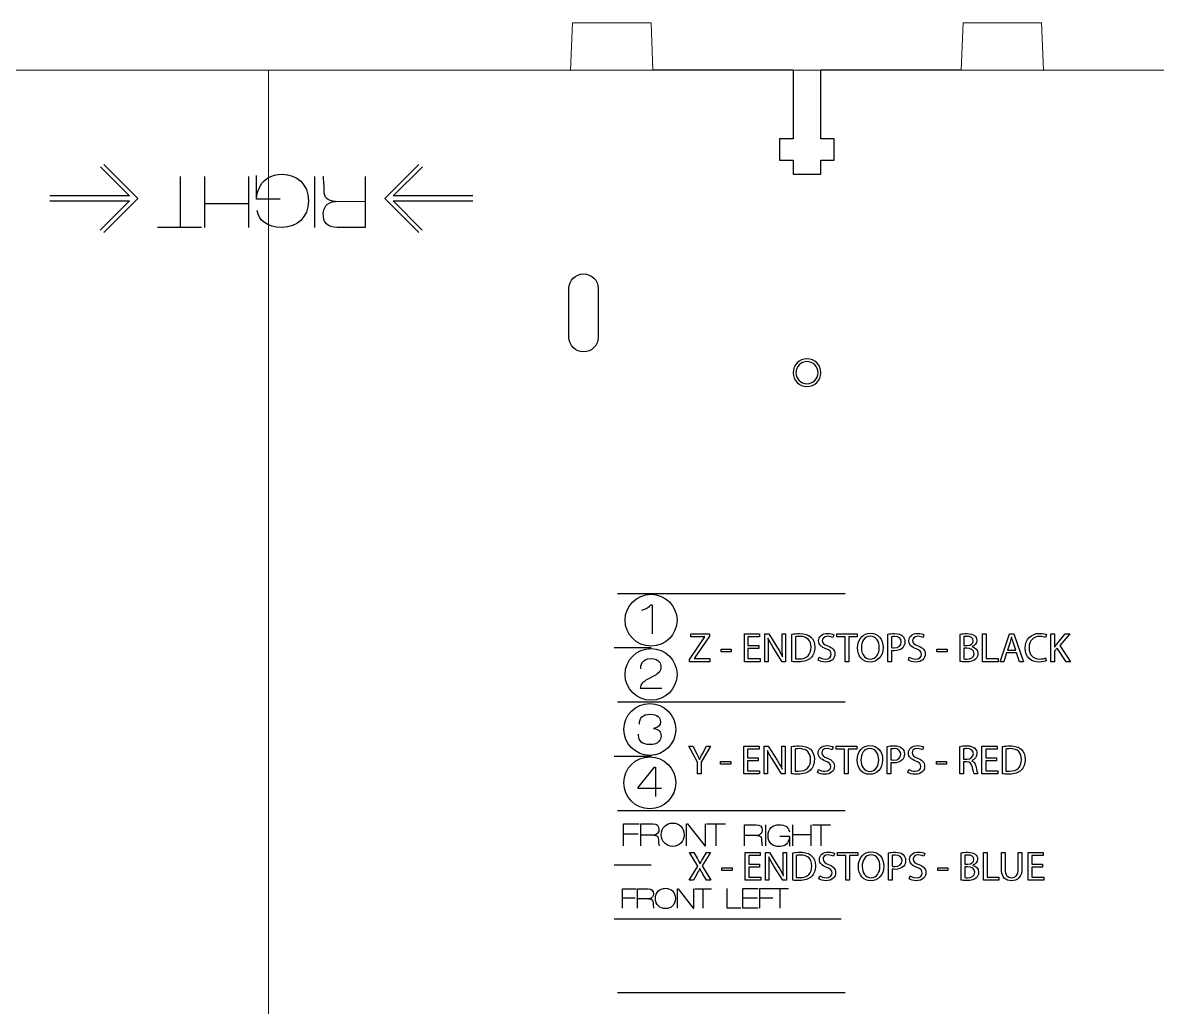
# Model space of a CAD drawing. Header units: millimetres. Extents: x 28 to 1378, y 89 to 912.
# Drawn here: x 422 to 538.2, y 811.1 to 912 of the extents above; entities that cross this region are included whole.
import ezdxf

# ---------------------------------------------------------------- set-up
doc = ezdxf.new("R2010")
doc.units = ezdxf.units.MM
for name, color, linetype, true_color in [('CHANGED_PARTS', 3, 'Continuous', 0x00ff00), ('CUTS', 1, 'Continuous', 0xff0000), ('ORIGIONAL_PARTS_THAT_WERE_', 6, 'Continuous', 0xff00ff), ('TEXT', 5, 'Continuous', 0x0000ff)]:
    doc.layers.add(name, color=color, linetype=linetype, true_color=true_color)
doc.layers.add('New Bottom board', color=1, linetype='Continuous', lineweight=0, true_color=0xff0000)
doc.layers.add('Referance lines', color=2, linetype='Continuous', lineweight=0, true_color=0xffff00)

msp = doc.modelspace()

# ---------------------------------------------------------------- linework, layer by layer
at = {"layer": 'CHANGED_PARTS'}
for p, q in [((500.9, 907.11), (486.53, 907.11)), ((500.9, 907.11), (500.9, 900.09)), ((503.71, 900.09), (503.71, 907.11)), ((518.1, 907.11), (503.71, 907.11)), ((500.9, 900.09), (499.5, 900.09)), ((499.5, 900.09), (499.5, 897.89)), ((505.1, 900.09), (503.71, 900.09)), ((505.1, 897.89), (505.1, 900.09)), ((499.5, 897.89), (500.9, 897.89)), ((500.9, 897.89), (500.9, 896.45)), ((503.71, 896.45), (503.71, 897.89)), ((503.71, 897.89), (505.1, 897.89)), ((500.9, 896.45), (503.71, 896.45))]:
    msp.add_line(p, q, dxfattribs=at)
at = {"layer": 'CHANGED_PARTS', "color": 3, "true_color": 0x00ff00}
for points in [[(502.3, 877.55), (501.52, 877.55), (500.88, 876.91), (500.88, 876.12)], [(503.73, 876.12), (503.73, 876.91), (503.09, 877.55), (502.3, 877.55)], [(500.88, 876.12), (500.88, 875.33), (501.52, 874.7), (502.3, 874.7)], [(502.3, 874.7), (503.09, 874.7), (503.73, 875.33), (503.73, 876.12)]]:
    msp.add_open_spline(points, degree=3, dxfattribs=at)
at = {"layer": 'CUTS', "color": 1, "true_color": 0xff0000}
for points in [[(477.92, 879.75), (477.92, 884.75)], [(480.92, 884.75), (480.92, 879.75), (480.92, 879.75)]]:
    msp.add_lwpolyline(points, dxfattribs=at)
for points in [[(477.92, 884.75), (477.92, 885.58), (478.59, 886.25), (479.42, 886.25)], [(479.42, 886.25), (480.25, 886.25), (480.92, 885.58), (480.92, 884.75)], [(479.42, 878.25), (478.59, 878.25), (477.92, 878.93), (477.92, 879.75)], [(480.92, 879.75), (480.92, 878.93), (480.25, 878.25), (479.42, 878.25)]]:
    msp.add_open_spline(points, degree=3, dxfattribs=at)
at = {"layer": 'New Bottom board', "color": 1, "true_color": 0xff0000}
for p, q in [((478.09, 907.11), (478.29, 911.98)), ((478.29, 911.98), (486.33, 911.98)), ((486.33, 911.98), (486.53, 907.11)), ((518.1, 907.11), (518.3, 911.98)), ((518.3, 911.98), (526.33, 911.98)), ((526.33, 911.98), (526.53, 907.11)), ((419.19, 907.11), (478.09, 907.11)), ((526.53, 907.11), (585.43, 907.11))]:
    msp.add_line(p, q, dxfattribs=at)
at = {"layer": 'ORIGIONAL_PARTS_THAT_WERE_', "color": 6, "true_color": 0xff00ff}
for points in [[(502.3, 877.26), (501.68, 877.26), (501.16, 876.75), (501.16, 876.12)], [(503.44, 876.12), (503.44, 876.75), (502.93, 877.26), (502.3, 877.26)], [(501.16, 876.12), (501.16, 875.49), (501.68, 874.98), (502.3, 874.98)], [(502.3, 874.98), (502.93, 874.98), (503.44, 875.49), (503.44, 876.12)]]:
    msp.add_open_spline(points, degree=3, dxfattribs=at)
at = {"layer": 'Referance lines'}
for p, q in [((32.47, 907.11), (861.81, 907.11)), ((447.14, 907.11), (447.14, 93.75))]:
    msp.add_line(p, q, dxfattribs=at)
at = {"layer": 'TEXT', "color": 5, "true_color": 0x0000ff}
for points in [[(430.29, 897.45), (433.77, 893.98), (430.29, 890.5)], [(462.53, 890.5), (459.05, 893.98), (462.53, 897.45)], [(429.92, 897.22), (432.91, 894.23), (424.73, 894.23)], [(438.1, 896.22), (438.1, 891.05)], [(440.63, 891.01), (440.63, 896.22)], [(445.1, 896.22), (445.1, 891.01)], [(448.35, 893.89), (445.9, 893.89), (445.9, 896.33)], [(451.88, 891.01), (451.88, 896.22)], [(457.05, 896.22), (457.05, 891.01), (454.19, 891.01)], [(468.09, 894.23), (459.91, 894.23), (462.91, 897.23)], [(424.73, 893.73), (432.91, 893.73), (429.91, 890.73)], [(445.1, 893.43), (440.63, 893.43)], [(453.99, 893.67), (454, 893.68)], [(454, 893.68), (457.05, 893.69)], [(462.9, 890.74), (459.91, 893.73), (468.09, 893.73)], [(440.28, 891.01), (435.78, 891.01)], [(482.91, 853.52), (506.2, 853.52)], [(486.32, 852.36), (486.43, 852.36), (486.43, 849.38)], [(490.27, 846.74), (491.84, 849.05), (491.84, 849.07), (490.4, 849.07), (490.4, 849.38), (492.33, 849.38), (492.33, 849.15), (490.75, 846.85), (490.75, 846.83), (492.35, 846.83), (492.35, 846.52), (490.27, 846.52), (490.27, 846.74), (490.27, 846.74)], [(497.37, 847.86), (496.26, 847.86), (496.26, 846.83), (497.5, 846.83), (497.5, 846.52), (495.89, 846.52), (495.89, 849.38), (497.44, 849.38), (497.44, 849.07), (496.26, 849.07), (496.26, 848.17), (497.37, 848.17), (497.37, 847.86), (497.37, 847.86)], [(497.98, 846.52), (497.98, 849.38), (498.38, 849.38), (499.29, 847.93)], [(498.31, 848.92), (498.3, 848.92)], [(499.77, 848.18), (499.77, 849.38), (500.12, 849.38), (500.12, 846.52), (499.75, 846.52), (498.84, 847.97)], [(500.76, 846.53), (500.76, 849.33), (500.76, 849.33)], [(501.13, 849.07), (501.13, 846.81), (501.13, 846.81)], [(505.05, 849.28), (504.95, 848.98)], [(506.21, 849.06), (505.35, 849.06), (505.35, 849.38), (507.46, 849.38), (507.46, 849.06), (506.58, 849.06), (506.58, 846.52), (506.21, 846.52), (506.21, 849.06), (506.21, 849.06)], [(510.95, 847.67), (510.95, 846.52), (510.58, 846.52), (510.58, 849.34), (510.58, 849.34)], [(510.95, 849.08), (510.95, 847.97), (510.95, 847.97)], [(514.29, 849.28), (514.19, 848.98)], [(518.01, 846.53), (518.01, 849.33), (518.01, 849.33)], [(518.38, 849.09), (518.38, 848.17), (518.38, 848.17)], [(520.3, 849.38), (520.67, 849.38), (520.67, 846.83), (521.89, 846.83), (521.89, 846.52), (520.3, 846.52), (520.3, 849.38), (520.3, 849.38)], [(522.76, 847.42), (522.47, 846.52), (522.09, 846.52), (523.06, 849.38), (523.5, 849.38), (524.47, 846.52), (524.08, 846.52), (523.78, 847.42), (522.76, 847.42), (522.76, 847.42)], [(523.12, 848.53), (522.84, 847.71), (523.7, 847.71), (523.7, 847.71)], [(523.27, 849.05), (523.26, 849.05)], [(523.7, 847.71), (523.42, 848.53)], [(526.83, 849.3), (526.73, 849)], [(527.29, 849.38), (527.65, 849.38), (527.65, 848), (527.67, 848)], [(527.89, 848.31), (528.76, 849.38), (529.22, 849.38), (528.19, 848.17), (529.3, 846.52), (528.86, 846.52), (527.93, 847.92), (527.65, 847.61), (527.65, 846.52), (527.29, 846.52), (527.29, 849.38), (527.29, 849.38)], [(482.54, 847.96), (486.33, 847.96)], [(493.5, 847.8), (494.55, 847.8), (494.55, 847.53), (493.5, 847.53), (493.5, 847.8), (493.5, 847.8)], [(498.33, 847.74), (498.33, 846.52), (497.98, 846.52), (497.98, 846.52)], [(515.62, 847.8), (516.66, 847.8), (516.66, 847.53), (515.62, 847.53), (515.62, 847.8), (515.62, 847.8)], [(518.38, 848.17), (518.71, 848.17)], [(518.68, 847.89), (518.38, 847.89), (518.38, 846.8), (518.38, 846.8)], [(519.22, 848.06), (519.22, 848.05)], [(499.8, 847.01), (499.81, 847.01)], [(503.44, 846.66), (503.54, 846.97), (503.54, 846.97)], [(512.69, 846.66), (512.78, 846.97), (512.78, 846.97)], [(526.75, 846.91), (526.82, 846.61), (526.82, 846.61)], [(486.72, 845.1), (486, 844.72)], [(485.22, 843.79), (487.44, 843.79)], [(482.91, 842.4), (506.2, 842.4)], [(486.59, 839.68), (486.59, 839.67)], [(491.1, 835.02), (491.1, 836.23), (490.19, 837.88), (490.61, 837.88), (491.01, 837.09)], [(491.59, 837.09), (492, 837.88), (492.42, 837.88), (491.47, 836.24), (491.47, 835.02), (491.1, 835.02), (491.1, 835.02)], [(497.32, 836.36), (496.21, 836.36), (496.21, 835.33), (497.45, 835.33), (497.45, 835.02), (495.84, 835.02), (495.84, 837.88), (497.39, 837.88), (497.39, 837.57), (496.21, 837.57), (496.21, 836.67), (497.32, 836.67), (497.32, 836.36), (497.32, 836.36)], [(497.93, 835.02), (497.93, 837.88), (498.33, 837.88), (499.24, 836.43)], [(498.26, 837.42), (498.25, 837.42)], [(499.72, 836.68), (499.72, 837.88), (500.07, 837.88), (500.07, 835.02), (499.7, 835.02), (498.79, 836.47)], [(500.71, 835.03), (500.71, 837.83), (500.71, 837.83)], [(501.08, 837.57), (501.08, 835.31), (501.08, 835.31)], [(505, 837.78), (504.9, 837.48)], [(506.16, 837.56), (505.29, 837.56), (505.29, 837.88), (507.41, 837.88), (507.41, 837.56), (506.53, 837.56), (506.53, 835.02), (506.16, 835.02), (506.16, 837.56), (506.16, 837.56)], [(510.89, 836.17), (510.89, 835.02), (510.53, 835.02), (510.53, 837.84), (510.53, 837.84)], [(510.89, 837.58), (510.89, 836.47), (510.89, 836.47)], [(514.24, 837.78), (514.14, 837.48)], [(518.67, 836.26), (518.33, 836.26), (518.33, 835.02), (517.96, 835.02), (517.96, 837.84), (517.96, 837.84)], [(518.33, 837.58), (518.33, 836.54), (518.33, 836.54)], [(521.71, 836.36), (520.61, 836.36), (520.61, 835.33), (521.84, 835.33), (521.84, 835.02), (520.23, 835.02), (520.23, 837.88), (521.78, 837.88), (521.78, 837.57), (520.61, 837.57), (520.61, 836.67), (521.71, 836.67), (521.71, 836.36), (521.71, 836.36)], [(522.32, 835.03), (522.32, 837.83), (522.32, 837.83)], [(522.69, 837.57), (522.69, 835.31), (522.69, 835.31)], [(482.54, 836.84), (486.33, 836.84)], [(486.78, 833.51), (485.02, 833.51), (485.02, 833.62), (486.67, 835.7), (486.78, 835.7), (486.78, 833.51)], [(491.3, 836.5), (491.31, 836.5)], [(493.45, 836.3), (494.5, 836.3), (494.5, 836.03), (493.45, 836.03), (493.45, 836.3), (493.45, 836.3)], [(498.27, 836.24), (498.27, 835.02), (497.93, 835.02), (497.93, 835.02)], [(515.57, 836.3), (516.61, 836.3), (516.61, 836.03), (515.57, 836.03), (515.57, 836.3), (515.57, 836.3)], [(518.33, 836.54), (518.7, 836.54)], [(519.18, 836.4), (519.18, 836.38)], [(499.75, 835.51), (499.76, 835.51)], [(503.39, 835.16), (503.49, 835.47), (503.49, 835.47)], [(512.63, 835.16), (512.73, 835.47), (512.73, 835.47)], [(519.82, 835.02), (519.44, 835.02)], [(487.39, 833.51), (486.78, 833.51), (486.78, 832.72)], [(482.91, 831.28), (506.2, 831.28)], [(483.51, 827.65), (483.51, 829.92), (485.1, 829.92)], [(485.27, 827.65), (485.27, 829.92), (486.52, 829.92)], [(489.97, 827.65), (489.97, 829.92), (490.05, 829.92), (491.84, 827.65), (491.91, 827.65), (491.91, 829.92)], [(492, 829.92), (493.96, 829.92)], [(492.99, 827.65), (492.99, 829.92)], [(483.51, 828.87), (485.01, 828.87)], [(486.6, 828.76), (486.6, 828.76), (485.27, 828.75)], [(495.92, 827.66), (495.92, 829.82), (497.11, 829.82)], [(498.06, 829.82), (498.06, 827.66)], [(500.86, 827.66), (500.86, 829.82)], [(500.86, 828.82), (502.71, 828.82)], [(502.71, 829.82), (502.71, 827.66)], [(502.86, 829.82), (504.72, 829.82)], [(503.76, 827.66), (503.76, 829.8)], [(497.19, 828.72), (497.18, 828.71), (495.92, 828.71)], [(499.52, 828.63), (500.53, 828.63), (500.53, 827.62)], [(491.01, 824.75), (490.67, 824.12), (490.24, 824.12), (491.12, 825.57), (490.28, 826.98), (490.71, 826.98), (491.08, 826.31)], [(491.62, 826.31), (492, 826.98), (492.43, 826.98), (491.56, 825.59), (492.45, 824.12), (492.02, 824.12), (492.02, 824.12)], [(497.44, 825.46), (496.34, 825.46), (496.34, 824.43), (497.58, 824.43), (497.58, 824.12), (495.97, 824.12), (495.97, 826.98), (497.51, 826.98), (497.51, 826.67), (496.34, 826.67), (496.34, 825.77), (497.44, 825.77), (497.44, 825.46), (497.44, 825.46)], [(498.06, 824.12), (498.06, 826.98), (498.46, 826.98), (499.37, 825.53)], [(498.39, 826.52), (498.38, 826.52)], [(499.85, 825.78), (499.85, 826.98), (500.2, 826.98), (500.2, 824.12), (499.82, 824.12), (498.92, 825.57)], [(500.84, 824.13), (500.84, 826.93), (500.84, 826.93)], [(501.21, 826.67), (501.21, 824.41), (501.21, 824.41)], [(505.12, 826.88), (505.02, 826.58)], [(506.29, 826.66), (505.42, 826.66), (505.42, 826.98), (507.53, 826.98), (507.53, 826.66), (506.66, 826.66), (506.66, 824.12), (506.29, 824.12), (506.29, 826.66), (506.29, 826.66)], [(511.02, 825.27), (511.02, 824.12), (510.65, 824.12), (510.65, 826.94), (510.65, 826.94)], [(511.02, 826.68), (511.02, 825.57), (511.02, 825.57)], [(514.37, 826.88), (514.27, 826.58)], [(518.09, 824.13), (518.09, 826.93), (518.09, 826.93)], [(518.46, 826.69), (518.46, 825.77), (518.46, 825.77)], [(520.38, 826.98), (520.75, 826.98), (520.75, 824.43), (521.97, 824.43), (521.97, 824.12), (520.38, 824.12), (520.38, 826.98), (520.38, 826.98)], [(522.22, 825.3), (522.22, 826.98), (522.6, 826.98), (522.6, 826.98)], [(522.6, 826.98), (522.6, 825.28)], [(523.95, 825.28), (523.95, 826.98), (524.33, 826.98), (524.33, 825.31)], [(526.44, 825.46), (525.33, 825.46), (525.33, 824.43), (526.57, 824.43), (526.57, 824.12), (524.96, 824.12), (524.96, 826.98), (526.51, 826.98), (526.51, 826.67), (525.33, 826.67), (525.33, 825.77), (526.44, 825.77), (526.44, 825.46), (526.44, 825.46)], [(482.54, 825.72), (486.33, 825.72)], [(491.33, 825.32), (491.32, 825.32)], [(491.34, 825.83), (491.36, 825.83)], [(493.58, 825.4), (494.63, 825.4), (494.63, 825.13), (493.58, 825.13), (493.58, 825.4), (493.58, 825.4)], [(498.4, 825.34), (498.4, 824.12), (498.06, 824.12), (498.06, 824.12)], [(515.7, 825.4), (516.74, 825.4), (516.74, 825.13), (515.7, 825.13), (515.7, 825.4), (515.7, 825.4)], [(518.46, 825.77), (518.79, 825.77)], [(518.76, 825.49), (518.46, 825.49), (518.46, 824.4), (518.46, 824.4)], [(519.3, 825.66), (519.3, 825.65)], [(492.02, 824.12), (491.65, 824.75)], [(499.88, 824.61), (499.89, 824.61)], [(503.52, 824.26), (503.61, 824.57), (503.61, 824.57)], [(512.76, 824.26), (512.86, 824.57), (512.86, 824.57)], [(483.42, 821.28), (483.42, 823.25), (484.8, 823.25)], [(484.95, 821.28), (484.95, 823.25), (486.04, 823.25)], [(489.04, 821.28), (489.04, 823.25), (489.11, 823.25), (490.66, 821.28), (490.73, 821.28), (490.73, 823.25)], [(490.81, 823.25), (492.51, 823.25)], [(491.66, 821.28), (491.66, 823.25)], [(495.54, 821.26), (494.13, 821.26), (494.13, 823.27)], [(497.31, 821.26), (495.73, 821.26), (495.73, 823.27), (497.3, 823.27)], [(497.49, 821.26), (497.49, 823.27), (498.9, 823.27)], [(498.68, 823.27), (500.41, 823.27)], [(499.55, 821.26), (499.55, 823.27)], [(483.42, 822.33), (484.72, 822.33)], [(486.11, 822.24), (484.95, 822.23)], [(486.11, 822.24), (486.11, 822.24)], [(495.73, 822.34), (497.23, 822.34)], [(497.49, 822.34), (498.82, 822.34)], [(482.54, 820.16), (505.82, 820.16)], [(482.91, 812.62), (506.2, 812.62)]]:
    msp.add_lwpolyline(points, dxfattribs=at)
for points in [[(446.08, 894.76), (446.44, 895.96), (447.45, 896.45), (448.54, 896.45)], [(448.54, 896.45), (450.03, 896.45), (451.24, 895.45), (451.24, 893.73)], [(452.84, 894.78), (452.84, 894.97), (452.83, 896.01), (452.73, 896.22)], [(445.9, 893.89), (445.98, 894.49), (446.08, 894.76), (446.08, 894.76)], [(454, 893.68), (453.19, 893.69), (452.84, 894.06), (452.84, 894.78)], [(448.54, 891.01), (446.91, 891.01), (446.16, 891.73), (445.98, 892.74)], [(451.24, 893.73), (451.24, 892.01), (450.03, 891.01), (448.54, 891.01)], [(452.75, 892.43), (452.75, 892.92), (453.08, 893.62), (453.99, 893.67)], [(454.19, 891.01), (453.14, 891.01), (452.75, 891.5), (452.75, 892.43)], [(483.67, 850.77), (483.67, 852.24), (484.86, 853.42), (486.33, 853.42)], [(486.33, 853.42), (487.8, 853.42), (488.99, 852.24), (488.99, 850.77)], [(485.38, 851.79), (485.84, 851.91), (486.14, 852.15), (486.32, 852.36)], [(486.33, 848.11), (484.86, 848.11), (483.67, 849.3), (483.67, 850.77)], [(488.99, 850.77), (488.99, 849.3), (487.8, 848.11), (486.33, 848.11)], [(498.3, 848.92), (498.32, 848.56), (498.33, 848.22), (498.33, 847.74)], [(498.84, 847.97), (498.64, 848.29), (498.45, 848.61), (498.31, 848.92)], [(500.76, 849.33), (500.99, 849.37), (501.26, 849.4), (501.55, 849.4)], [(501.56, 849.11), (501.37, 849.11), (501.23, 849.09), (501.13, 849.07)], [(501.55, 849.4), (502.08, 849.4), (502.45, 849.27), (502.7, 849.04)], [(502.72, 848.01), (502.72, 848.68), (502.34, 849.11), (501.56, 849.11)], [(502.7, 849.04), (502.96, 848.81), (503.11, 848.48), (503.11, 848.02)], [(503.5, 848.65), (503.5, 849.09), (503.87, 849.42), (504.42, 849.42)], [(504.25, 847.84), (503.79, 848.01), (503.5, 848.25), (503.5, 848.65)], [(504.41, 849.12), (504.02, 849.12), (503.87, 848.88), (503.87, 848.69)], [(503.87, 848.69), (503.87, 848.42), (504.04, 848.29), (504.44, 848.14)], [(504.95, 848.98), (504.86, 849.04), (504.67, 849.12), (504.41, 849.12)], [(504.42, 849.42), (504.71, 849.42), (504.93, 849.35), (505.05, 849.28)], [(507.49, 847.93), (507.49, 848.83), (508.05, 849.43), (508.81, 849.43)], [(508.8, 849.13), (508.18, 849.13), (507.88, 848.56), (507.88, 847.94)], [(509.71, 847.96), (509.71, 848.53), (509.41, 849.13), (508.8, 849.13)], [(508.81, 849.43), (509.59, 849.43), (510.1, 848.83), (510.1, 847.98)], [(510.58, 849.34), (510.76, 849.37), (510.99, 849.4), (511.28, 849.4)], [(511.29, 849.11), (511.13, 849.11), (511.01, 849.09), (510.95, 849.08)], [(511.25, 847.94), (511.69, 847.94), (511.97, 848.16), (511.97, 848.54)], [(511.28, 849.4), (511.65, 849.4), (511.91, 849.31), (512.08, 849.16)], [(511.97, 848.54), (511.97, 848.92), (511.69, 849.11), (511.29, 849.11)], [(512.08, 849.16), (512.24, 849.03), (512.33, 848.82), (512.33, 848.56)], [(512.33, 848.56), (512.33, 848.31), (512.26, 848.1), (512.11, 847.95)], [(512.74, 848.65), (512.74, 849.09), (513.11, 849.42), (513.67, 849.42)], [(513.5, 847.84), (513.03, 848.01), (512.74, 848.25), (512.74, 848.65)], [(513.65, 849.12), (513.27, 849.12), (513.12, 848.88), (513.12, 848.69)], [(513.12, 848.69), (513.12, 848.42), (513.29, 848.29), (513.68, 848.14)], [(514.19, 848.98), (514.1, 849.04), (513.91, 849.12), (513.65, 849.12)], [(513.67, 849.42), (513.95, 849.42), (514.17, 849.35), (514.29, 849.28)], [(518.01, 849.33), (518.17, 849.37), (518.43, 849.4), (518.68, 849.4)], [(518.7, 849.11), (518.54, 849.11), (518.44, 849.1), (518.38, 849.09)], [(518.68, 849.4), (519.05, 849.4), (519.29, 849.33), (519.46, 849.19)], [(519.33, 848.65), (519.33, 848.98), (519.08, 849.11), (518.7, 849.11)], [(518.71, 848.17), (519.1, 848.17), (519.33, 848.37), (519.33, 848.65)], [(519.7, 848.69), (519.7, 848.41), (519.52, 848.17), (519.22, 848.06)], [(519.46, 849.19), (519.61, 849.08), (519.7, 848.91), (519.7, 848.69)], [(523.26, 849.05), (523.22, 848.89), (523.18, 848.71), (523.12, 848.53)], [(523.42, 848.53), (523.36, 848.72), (523.31, 848.89), (523.27, 849.05)], [(524.66, 847.92), (524.66, 848.82), (525.27, 849.42), (526.15, 849.42)], [(526.16, 849.11), (525.5, 849.11), (525.05, 848.69), (525.05, 847.94)], [(526.15, 849.42), (526.5, 849.42), (526.73, 849.35), (526.83, 849.3)], [(526.73, 849), (526.6, 849.06), (526.4, 849.11), (526.16, 849.11)], [(483.67, 845.21), (483.67, 846.68), (484.86, 847.87), (486.33, 847.87)], [(486.33, 847.87), (487.8, 847.87), (488.99, 846.68), (488.99, 845.21)], [(499.29, 847.93), (499.5, 847.6), (499.67, 847.3), (499.8, 847.01)], [(499.81, 847.01), (499.78, 847.39), (499.77, 847.74), (499.77, 848.18)], [(501.5, 846.8), (502.3, 846.8), (502.72, 847.24), (502.72, 848.01)], [(503.11, 848.02), (503.11, 847.55), (502.96, 847.17), (502.7, 846.91)], [(504.79, 847.27), (504.79, 847.54), (504.64, 847.69), (504.25, 847.84)], [(504.44, 848.14), (504.92, 847.95), (505.16, 847.72), (505.16, 847.3)], [(508.77, 846.48), (508.02, 846.48), (507.49, 847.07), (507.49, 847.93)], [(507.88, 847.94), (507.88, 847.32), (508.21, 846.78), (508.79, 846.78)], [(510.1, 847.98), (510.1, 847), (509.5, 846.48), (508.77, 846.48)], [(508.79, 846.78), (509.38, 846.78), (509.71, 847.32), (509.71, 847.96)], [(510.95, 847.97), (511.03, 847.95), (511.13, 847.94), (511.25, 847.94)], [(511.24, 847.64), (511.13, 847.64), (511.03, 847.65), (510.95, 847.67)], [(512.11, 847.95), (511.91, 847.75), (511.6, 847.64), (511.24, 847.64)], [(514.04, 847.27), (514.04, 847.54), (513.88, 847.69), (513.5, 847.84)], [(513.68, 848.14), (514.17, 847.95), (514.41, 847.72), (514.41, 847.3)], [(519.42, 847.34), (519.42, 847.73), (519.09, 847.89), (518.68, 847.89)], [(518.69, 846.79), (519.07, 846.79), (519.42, 846.93), (519.42, 847.34)], [(519.22, 848.05), (519.49, 847.98), (519.81, 847.76), (519.81, 847.34)], [(519.81, 847.34), (519.81, 847.09), (519.71, 846.9), (519.56, 846.77)], [(526.07, 846.48), (525.26, 846.48), (524.66, 846.99), (524.66, 847.92)], [(525.05, 847.94), (525.05, 847.24), (525.45, 846.79), (526.14, 846.79)], [(527.67, 848), (527.74, 848.11), (527.82, 848.21), (527.89, 848.31)], [(485.28, 845.78), (485.28, 846.1), (485.29, 846.83), (486.34, 846.83)], [(486.34, 846.83), (487.18, 846.83), (487.35, 846.28), (487.35, 846)], [(501.43, 846.5), (501.17, 846.5), (500.95, 846.51), (500.76, 846.53)], [(501.13, 846.81), (501.23, 846.8), (501.36, 846.8), (501.5, 846.8)], [(502.7, 846.91), (502.43, 846.64), (501.99, 846.5), (501.43, 846.5)], [(504.17, 846.48), (503.89, 846.48), (503.59, 846.56), (503.44, 846.66)], [(503.54, 846.97), (503.7, 846.87), (503.94, 846.79), (504.19, 846.79)], [(505.16, 847.3), (505.16, 846.86), (504.84, 846.48), (504.17, 846.48)], [(504.19, 846.79), (504.57, 846.79), (504.79, 846.99), (504.79, 847.27)], [(513.41, 846.48), (513.14, 846.48), (512.84, 846.56), (512.69, 846.66)], [(512.78, 846.97), (512.95, 846.87), (513.18, 846.79), (513.44, 846.79)], [(514.41, 847.3), (514.41, 846.86), (514.09, 846.48), (513.41, 846.48)], [(513.44, 846.79), (513.82, 846.79), (514.04, 846.99), (514.04, 847.27)], [(518.58, 846.5), (518.33, 846.5), (518.13, 846.52), (518.01, 846.53)], [(518.38, 846.8), (518.46, 846.79), (518.56, 846.79), (518.69, 846.79)], [(519.56, 846.77), (519.37, 846.58), (519.05, 846.5), (518.58, 846.5)], [(526.82, 846.61), (526.69, 846.55), (526.41, 846.48), (526.07, 846.48)], [(526.14, 846.79), (526.37, 846.79), (526.6, 846.84), (526.75, 846.91)], [(486.33, 842.56), (484.86, 842.56), (483.67, 843.74), (483.67, 845.21)], [(488.99, 845.21), (488.99, 843.74), (487.8, 842.56), (486.33, 842.56)], [(487.35, 846), (487.35, 845.56), (487.09, 845.31), (486.72, 845.1)], [(486, 844.72), (485.45, 844.41), (485.23, 844.23), (485.22, 843.79)], [(483.55, 839.58), (483.55, 841.04), (484.74, 842.23), (486.21, 842.23)], [(486.21, 842.23), (487.67, 842.23), (488.86, 841.04), (488.86, 839.58)], [(485.14, 840.13), (485.17, 840.75), (485.43, 841.13), (486.27, 841.13)], [(486.27, 841.13), (486.98, 841.13), (487.29, 840.81), (487.29, 840.35)], [(487.29, 840.35), (487.29, 840.06), (487.12, 839.74), (486.59, 839.68)], [(486.21, 836.92), (484.74, 836.92), (483.55, 838.11), (483.55, 839.58)], [(488.86, 839.58), (488.86, 838.11), (487.67, 836.92), (486.21, 836.92)], [(486.59, 839.67), (487.16, 839.61), (487.36, 839.28), (487.36, 838.88)], [(485.05, 839), (485.05, 839.03), (485.06, 839.06), (485.06, 839.09)], [(486.2, 838.02), (485.42, 838.02), (485.05, 838.41), (485.05, 839)], [(487.36, 838.88), (487.36, 838.55), (487.14, 838.02), (486.2, 838.02)], [(491.01, 837.09), (491.12, 836.87), (491.21, 836.7), (491.3, 836.5)], [(491.31, 836.5), (491.38, 836.69), (491.48, 836.87), (491.59, 837.09)], [(498.25, 837.42), (498.27, 837.06), (498.27, 836.72), (498.27, 836.24)], [(498.79, 836.47), (498.59, 836.79), (498.4, 837.11), (498.26, 837.42)], [(500.71, 837.83), (500.94, 837.87), (501.2, 837.9), (501.5, 837.9)], [(501.51, 837.61), (501.32, 837.61), (501.18, 837.59), (501.08, 837.57)], [(501.5, 837.9), (502.03, 837.9), (502.4, 837.77), (502.65, 837.54)], [(502.67, 836.51), (502.67, 837.18), (502.29, 837.61), (501.51, 837.61)], [(502.65, 837.54), (502.91, 837.31), (503.06, 836.98), (503.06, 836.52)], [(503.45, 837.15), (503.45, 837.59), (503.82, 837.92), (504.37, 837.92)], [(504.2, 836.34), (503.74, 836.51), (503.45, 836.75), (503.45, 837.15)], [(504.36, 837.62), (503.97, 837.62), (503.82, 837.39), (503.82, 837.19)], [(503.82, 837.19), (503.82, 836.92), (503.99, 836.79), (504.39, 836.64)], [(504.9, 837.48), (504.81, 837.54), (504.62, 837.62), (504.36, 837.62)], [(504.37, 837.92), (504.66, 837.92), (504.87, 837.85), (505, 837.78)], [(507.44, 836.43), (507.44, 837.33), (508, 837.93), (508.76, 837.93)], [(508.75, 837.63), (508.13, 837.63), (507.83, 837.06), (507.83, 836.44)], [(509.66, 836.46), (509.66, 837.03), (509.36, 837.63), (508.75, 837.63)], [(508.76, 837.93), (509.54, 837.93), (510.05, 837.33), (510.05, 836.48)], [(510.53, 837.84), (510.7, 837.87), (510.94, 837.9), (511.23, 837.9)], [(511.24, 837.61), (511.08, 837.61), (510.96, 837.59), (510.89, 837.58)], [(511.2, 836.44), (511.64, 836.44), (511.91, 836.66), (511.91, 837.04)], [(511.23, 837.9), (511.6, 837.9), (511.86, 837.81), (512.03, 837.66)], [(511.91, 837.04), (511.91, 837.42), (511.64, 837.61), (511.24, 837.61)], [(512.03, 837.66), (512.18, 837.52), (512.28, 837.32), (512.28, 837.06)], [(512.28, 837.06), (512.28, 836.81), (512.21, 836.6), (512.06, 836.45)], [(512.69, 837.15), (512.69, 837.59), (513.06, 837.92), (513.62, 837.92)], [(513.45, 836.34), (512.98, 836.51), (512.69, 836.75), (512.69, 837.15)], [(513.6, 837.62), (513.21, 837.62), (513.07, 837.39), (513.07, 837.19)], [(513.07, 837.19), (513.07, 836.92), (513.24, 836.79), (513.63, 836.64)], [(514.14, 837.48), (514.05, 837.54), (513.86, 837.62), (513.6, 837.62)], [(513.62, 837.92), (513.9, 837.92), (514.12, 837.85), (514.24, 837.78)], [(517.96, 837.84), (518.15, 837.87), (518.42, 837.9), (518.67, 837.9)], [(518.69, 837.61), (518.51, 837.61), (518.39, 837.6), (518.33, 837.58)], [(518.67, 837.9), (519.06, 837.9), (519.32, 837.82), (519.49, 837.66)], [(519.35, 837.08), (519.35, 837.45), (519.08, 837.61), (518.69, 837.61)], [(518.7, 836.54), (519.1, 836.54), (519.35, 836.76), (519.35, 837.08)], [(519.72, 837.12), (519.72, 836.75), (519.48, 836.5), (519.18, 836.4)], [(519.49, 837.66), (519.63, 837.54), (519.72, 837.34), (519.72, 837.12)], [(522.32, 837.83), (522.54, 837.87), (522.81, 837.9), (523.1, 837.9)], [(523.12, 837.61), (522.93, 837.61), (522.79, 837.59), (522.69, 837.57)], [(523.1, 837.9), (523.63, 837.9), (524.01, 837.77), (524.26, 837.54)], [(524.27, 836.51), (524.28, 837.18), (523.9, 837.61), (523.12, 837.61)], [(524.26, 837.54), (524.52, 837.31), (524.66, 836.98), (524.66, 836.52)], [(483.55, 834.11), (483.55, 835.58), (484.74, 836.77), (486.2, 836.77)], [(486.2, 836.77), (487.67, 836.77), (488.86, 835.58), (488.86, 834.11)], [(499.24, 836.43), (499.45, 836.1), (499.62, 835.8), (499.75, 835.51)], [(499.76, 835.51), (499.73, 835.89), (499.72, 836.24), (499.72, 836.68)], [(501.45, 835.3), (502.25, 835.3), (502.67, 835.74), (502.67, 836.51)], [(503.06, 836.52), (503.06, 836.05), (502.91, 835.67), (502.65, 835.41)], [(505.11, 835.8), (505.11, 835.36), (504.79, 834.98), (504.12, 834.98)], [(504.14, 835.29), (504.52, 835.29), (504.74, 835.49), (504.74, 835.77)], [(504.74, 835.77), (504.74, 836.04), (504.59, 836.19), (504.2, 836.34)], [(504.39, 836.64), (504.87, 836.45), (505.11, 836.22), (505.11, 835.8)], [(508.72, 834.98), (507.97, 834.98), (507.44, 835.57), (507.44, 836.43)], [(507.83, 836.44), (507.83, 835.82), (508.16, 835.28), (508.74, 835.28)], [(510.05, 836.48), (510.05, 835.5), (509.45, 834.98), (508.72, 834.98)], [(508.74, 835.28), (509.33, 835.28), (509.66, 835.82), (509.66, 836.46)], [(510.89, 836.47), (510.97, 836.45), (511.08, 836.44), (511.2, 836.44)], [(511.19, 836.14), (511.08, 836.14), (510.98, 836.15), (510.89, 836.17)], [(512.06, 836.45), (511.86, 836.25), (511.55, 836.14), (511.19, 836.14)], [(514.36, 835.8), (514.36, 835.36), (514.04, 834.98), (513.36, 834.98)], [(513.39, 835.29), (513.76, 835.29), (513.98, 835.49), (513.98, 835.77)], [(513.98, 835.77), (513.98, 836.04), (513.83, 836.19), (513.45, 836.34)], [(513.63, 836.64), (514.12, 836.45), (514.36, 836.22), (514.36, 835.8)], [(519.25, 835.71), (519.17, 836.1), (519.01, 836.25), (518.67, 836.26)], [(519.18, 836.38), (519.4, 836.31), (519.53, 836.1), (519.6, 835.81)], [(519.44, 835.02), (519.39, 835.11), (519.33, 835.35), (519.25, 835.71)], [(519.6, 835.81), (519.69, 835.41), (519.76, 835.13), (519.82, 835.02)], [(523.06, 835.3), (523.85, 835.3), (524.27, 835.74), (524.27, 836.51)], [(524.66, 836.52), (524.66, 836.05), (524.52, 835.67), (524.25, 835.41)], [(501.38, 835), (501.12, 835), (500.9, 835.01), (500.71, 835.03)], [(501.08, 835.31), (501.17, 835.3), (501.31, 835.3), (501.45, 835.3)], [(502.65, 835.41), (502.38, 835.14), (501.94, 835), (501.38, 835)], [(504.12, 834.98), (503.84, 834.98), (503.54, 835.06), (503.39, 835.16)], [(503.49, 835.47), (503.65, 835.37), (503.89, 835.29), (504.14, 835.29)], [(513.36, 834.98), (513.09, 834.98), (512.79, 835.06), (512.63, 835.16)], [(512.73, 835.47), (512.9, 835.37), (513.13, 835.29), (513.39, 835.29)], [(522.99, 835), (522.72, 835), (522.51, 835.01), (522.32, 835.03)], [(522.69, 835.31), (522.78, 835.3), (522.92, 835.3), (523.06, 835.3)], [(524.25, 835.41), (523.98, 835.14), (523.54, 835), (522.99, 835)], [(486.2, 831.45), (484.74, 831.45), (483.55, 832.64), (483.55, 834.11)], [(488.86, 834.11), (488.86, 832.64), (487.67, 831.45), (486.2, 831.45)], [(486.52, 829.92), (486.97, 829.92), (487.14, 829.71), (487.14, 829.3)], [(487.38, 828.79), (487.38, 829.54), (487.91, 829.98), (488.56, 829.98)], [(488.56, 829.98), (489.2, 829.98), (489.73, 829.54), (489.73, 828.79)], [(487.14, 829.3), (487.14, 829.09), (487, 828.79), (486.6, 828.76)], [(486.6, 828.76), (486.95, 828.75), (487.1, 828.59), (487.1, 828.28)], [(488.56, 827.6), (487.91, 827.6), (487.38, 828.04), (487.38, 828.79)], [(489.73, 828.79), (489.73, 828.04), (489.2, 827.6), (488.56, 827.6)], [(497.11, 829.82), (497.54, 829.82), (497.7, 829.61), (497.7, 829.23)], [(497.7, 829.23), (497.7, 829.02), (497.56, 828.74), (497.19, 828.72)], [(498.32, 828.69), (498.32, 829.41), (498.82, 829.82), (499.44, 829.82)], [(499.44, 829.82), (500.11, 829.82), (500.42, 829.52), (500.5, 829.1)], [(487.1, 828.28), (487.1, 828.2), (487.11, 827.75), (487.15, 827.65)], [(497.18, 828.71), (497.52, 828.71), (497.66, 828.55), (497.66, 828.26)], [(497.66, 828.26), (497.66, 828.18), (497.67, 827.75), (497.71, 827.66)], [(499.44, 827.57), (498.82, 827.57), (498.32, 827.98), (498.32, 828.69)], [(500.46, 828.27), (500.31, 827.77), (499.89, 827.57), (499.44, 827.57)], [(500.53, 828.63), (500.5, 828.38), (500.46, 828.27), (500.46, 828.27)], [(498.38, 826.52), (498.4, 826.16), (498.4, 825.82), (498.4, 825.34)], [(498.92, 825.57), (498.72, 825.89), (498.53, 826.21), (498.39, 826.52)], [(500.84, 826.93), (501.06, 826.97), (501.33, 827), (501.62, 827)], [(501.64, 826.71), (501.45, 826.71), (501.31, 826.69), (501.21, 826.67)], [(501.62, 827), (502.15, 827), (502.53, 826.87), (502.78, 826.64)], [(502.8, 825.61), (502.8, 826.28), (502.42, 826.71), (501.64, 826.71)], [(502.78, 826.64), (503.04, 826.41), (503.18, 826.08), (503.18, 825.62)], [(503.58, 826.25), (503.58, 826.69), (503.94, 827.02), (504.5, 827.02)], [(504.48, 826.72), (504.1, 826.72), (503.95, 826.49), (503.95, 826.29)], [(505.02, 826.58), (504.93, 826.64), (504.74, 826.72), (504.48, 826.72)], [(504.5, 827.02), (504.78, 827.02), (505, 826.96), (505.12, 826.88)], [(507.57, 825.53), (507.57, 826.43), (508.13, 827.03), (508.89, 827.03)], [(508.88, 826.73), (508.26, 826.73), (507.96, 826.16), (507.96, 825.54)], [(509.78, 825.56), (509.78, 826.13), (509.49, 826.73), (508.88, 826.73)], [(508.89, 827.03), (509.67, 827.03), (510.17, 826.43), (510.17, 825.58)], [(510.65, 826.94), (510.83, 826.97), (511.06, 827), (511.36, 827)], [(511.37, 826.71), (511.21, 826.71), (511.08, 826.69), (511.02, 826.68)], [(511.36, 827), (511.72, 827), (511.99, 826.91), (512.16, 826.76)], [(512.04, 826.14), (512.04, 826.52), (511.77, 826.71), (511.37, 826.71)], [(512.16, 826.76), (512.31, 826.62), (512.41, 826.42), (512.41, 826.16)], [(512.82, 826.25), (512.82, 826.69), (513.19, 827.02), (513.74, 827.02)], [(513.73, 826.72), (513.34, 826.72), (513.19, 826.49), (513.19, 826.29)], [(514.27, 826.58), (514.18, 826.64), (513.99, 826.72), (513.73, 826.72)], [(513.74, 827.02), (514.03, 827.02), (514.25, 826.96), (514.37, 826.88)], [(518.09, 826.93), (518.25, 826.97), (518.51, 827), (518.76, 827)], [(518.78, 826.71), (518.61, 826.71), (518.51, 826.7), (518.46, 826.69)], [(518.76, 827), (519.13, 827), (519.36, 826.93), (519.54, 826.79)], [(519.4, 826.25), (519.4, 826.58), (519.15, 826.71), (518.78, 826.71)], [(519.54, 826.79), (519.69, 826.68), (519.78, 826.51), (519.78, 826.29)], [(491.32, 825.32), (491.24, 825.15), (491.15, 825), (491.01, 824.75)], [(491.08, 826.31), (491.19, 826.12), (491.27, 825.98), (491.34, 825.83)], [(491.65, 824.75), (491.51, 825), (491.42, 825.15), (491.33, 825.32)], [(491.36, 825.83), (491.44, 825.99), (491.51, 826.13), (491.62, 826.31)], [(499.37, 825.53), (499.58, 825.2), (499.75, 824.9), (499.88, 824.61)], [(499.89, 824.61), (499.86, 824.99), (499.85, 825.34), (499.85, 825.78)], [(501.58, 824.4), (502.37, 824.4), (502.8, 824.84), (502.8, 825.61)], [(503.18, 825.62), (503.18, 825.15), (503.04, 824.77), (502.77, 824.51)], [(504.33, 825.44), (503.86, 825.61), (503.58, 825.85), (503.58, 826.25)], [(503.95, 826.29), (503.95, 826.02), (504.12, 825.89), (504.51, 825.74)], [(504.87, 824.87), (504.87, 825.14), (504.71, 825.29), (504.33, 825.44)], [(504.51, 825.74), (505, 825.55), (505.24, 825.32), (505.24, 824.9)], [(508.85, 824.08), (508.09, 824.08), (507.57, 824.67), (507.57, 825.53)], [(507.96, 825.54), (507.96, 824.92), (508.29, 824.38), (508.87, 824.38)], [(510.17, 825.58), (510.17, 824.6), (509.58, 824.08), (508.85, 824.08)], [(508.87, 824.38), (509.45, 824.38), (509.78, 824.92), (509.78, 825.56)], [(511.02, 825.57), (511.1, 825.55), (511.2, 825.54), (511.33, 825.54)], [(511.32, 825.24), (511.21, 825.24), (511.11, 825.25), (511.02, 825.27)], [(512.19, 825.55), (511.99, 825.35), (511.68, 825.24), (511.32, 825.24)], [(511.33, 825.54), (511.77, 825.54), (512.04, 825.76), (512.04, 826.14)], [(512.41, 826.16), (512.41, 825.91), (512.33, 825.7), (512.19, 825.55)], [(513.57, 825.44), (513.11, 825.61), (512.82, 825.85), (512.82, 826.25)], [(513.19, 826.29), (513.19, 826.02), (513.37, 825.89), (513.76, 825.74)], [(514.11, 824.87), (514.11, 825.14), (513.96, 825.29), (513.57, 825.44)], [(513.76, 825.74), (514.24, 825.55), (514.48, 825.32), (514.48, 824.9)], [(519.5, 824.94), (519.5, 825.33), (519.16, 825.49), (518.76, 825.49)], [(518.79, 825.77), (519.17, 825.77), (519.4, 825.97), (519.4, 826.25)], [(519.78, 826.29), (519.78, 826.01), (519.59, 825.77), (519.3, 825.66)], [(519.3, 825.65), (519.57, 825.58), (519.88, 825.36), (519.88, 824.94)], [(523.25, 824.08), (522.66, 824.08), (522.22, 824.41), (522.22, 825.3)], [(522.6, 825.28), (522.6, 824.65), (522.88, 824.38), (523.26, 824.38)], [(524.33, 825.31), (524.33, 824.43), (523.86, 824.08), (523.25, 824.08)], [(523.26, 824.38), (523.68, 824.38), (523.95, 824.66), (523.95, 825.28)], [(501.51, 824.1), (501.24, 824.1), (501.03, 824.11), (500.84, 824.13)], [(501.21, 824.41), (501.3, 824.4), (501.44, 824.4), (501.58, 824.4)], [(502.77, 824.51), (502.5, 824.24), (502.06, 824.1), (501.51, 824.1)], [(504.24, 824.08), (503.97, 824.08), (503.67, 824.16), (503.52, 824.26)], [(503.61, 824.57), (503.78, 824.47), (504.02, 824.39), (504.27, 824.39)], [(505.24, 824.9), (505.24, 824.46), (504.92, 824.08), (504.24, 824.08)], [(504.27, 824.39), (504.65, 824.39), (504.87, 824.59), (504.87, 824.87)], [(513.49, 824.08), (513.21, 824.08), (512.91, 824.16), (512.76, 824.26)], [(512.86, 824.57), (513.02, 824.47), (513.26, 824.39), (513.51, 824.39)], [(514.48, 824.9), (514.48, 824.46), (514.16, 824.08), (513.49, 824.08)], [(513.51, 824.39), (513.89, 824.39), (514.11, 824.59), (514.11, 824.87)], [(518.66, 824.1), (518.4, 824.1), (518.21, 824.12), (518.09, 824.13)], [(518.46, 824.4), (518.53, 824.39), (518.63, 824.39), (518.76, 824.39)], [(519.64, 824.37), (519.45, 824.18), (519.12, 824.1), (518.66, 824.1)], [(518.76, 824.39), (519.14, 824.39), (519.5, 824.53), (519.5, 824.94)], [(519.88, 824.94), (519.88, 824.69), (519.79, 824.5), (519.64, 824.37)], [(486.04, 823.25), (486.43, 823.25), (486.58, 823.07), (486.58, 822.71)], [(486.78, 822.27), (486.78, 822.92), (487.24, 823.3), (487.81, 823.3)], [(487.81, 823.3), (488.37, 823.3), (488.83, 822.92), (488.83, 822.27)], [(486.58, 822.71), (486.58, 822.53), (486.45, 822.26), (486.11, 822.24)], [(486.11, 822.24), (486.41, 822.23), (486.54, 822.09), (486.54, 821.82)], [(486.54, 821.82), (486.54, 821.75), (486.55, 821.36), (486.59, 821.28)], [(487.81, 821.23), (487.24, 821.23), (486.78, 821.61), (486.78, 822.27)], [(488.83, 822.27), (488.83, 821.61), (488.37, 821.23), (487.81, 821.23)]]:
    msp.add_open_spline(points, degree=3, dxfattribs=at)

doc.saveas('drawing.dxf')
